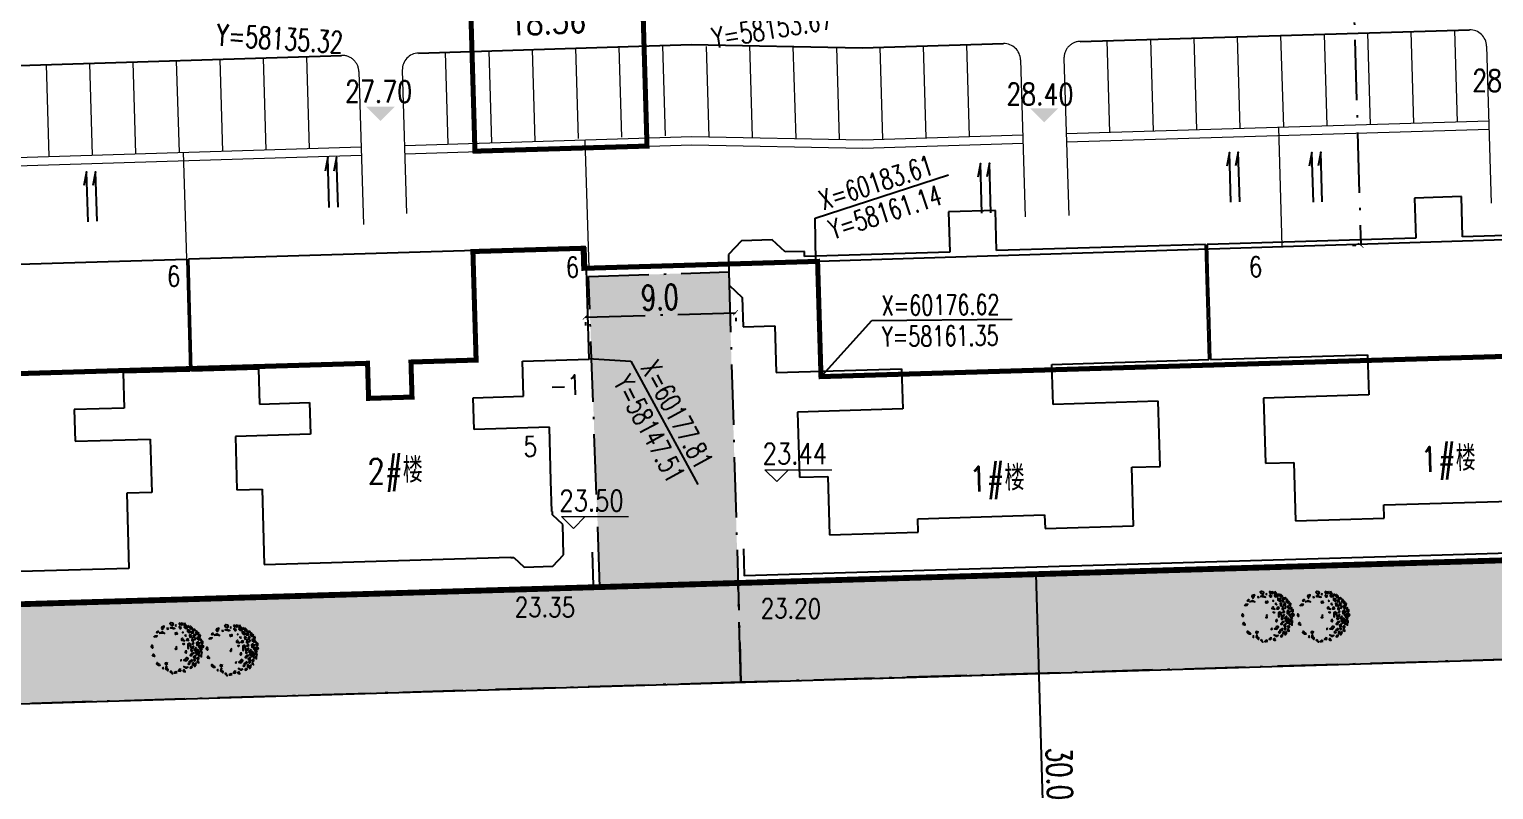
# Model space of a CAD drawing. Header units: inches. Extents: x 393 to 1582, y 246 to 1188.
# Drawn here: x 1078.1 to 1165.7, y 361.2 to 406.7 of the extents above; entities that cross this region are included whole.
import ezdxf

# ---------------------------------------------------------------- set-up
doc = ezdxf.new("R2010")
doc.units = ezdxf.units.IN
doc.header["$MEASUREMENT"] = 0
for name, pattern in [('ACAD_ISO10W100', [18.5, 12, -3, 0.5, -3]), ('DASH', [0.35, 0.25, -0.1]), ('DASHED2', [0.375, 0.25, -0.125]), ('DOTE', [2.42, 2, -0.2, 0.02, -0.2]), ('PHANTOM', [2.5, 1.25, -0.25, 0.25, -0.25, 0.25, -0.25])]:
    doc.linetypes.add(name, pattern=pattern)
for name, color, linetype in [('230', 2, 'Continuous'), ('buildcoor', 7, 'Continuous'), ('DIM', 4, 'Continuous'), ('drain', 4, 'Continuous'), ('ELEV', 1, 'Continuous'), ('GREEN', 64, 'Continuous'), ('hongzb', 5, 'Continuous'), ('JIAJU', 8, 'Continuous'), ('ROAD-TEXT', 4, 'Continuous'), ('roaddim', 2, 'Continuous'), ('公建', 4, 'Continuous'), ('外墙', 42, 'Continuous'), ('建筑层数', 7, 'Continuous'), ('红线', 1, 'PHANTOM'), ('车库边线', 4, 'DOTE')]:
    doc.layers.add(name, color=color, linetype=linetype)
for name, color, linetype, lineweight in [('buildelev', 2, 'Continuous', 20), ('parking', 30, 'Continuous', 18), ('ROAD', 1, 'Continuous', 25), ('ROAD-ZB', 4, 'Continuous', 15), ('walk', 2, 'Continuous', 18), ('围墙', 75, 'FENCELINE1', 15), ('建筑型号', 2, 'Continuous', 18), ('树', 84, 'Continuous', 15)]:
    doc.layers.add(name, color=color, linetype=linetype, lineweight=lineweight)
doc.styles.add('_HZTXT', font='txt.shx', dxfattribs={"width": 0.8, "bigfont": 'hztxt.shx'})
doc.styles.add('DIM_FONT', font='SIMPLEX.shx', dxfattribs={"width": 0.8})
doc.styles.add('HZ', font='simplex.shx', dxfattribs={"width": 0.7, "bigfont": 'hztxt.shx'})
doc.styles.add('RO', font='romans.shx', dxfattribs={"width": 0.8})
doc.linetypes.add('FENCELINE1', pattern='A,0.25,-0.1,[133,ltypeshp.shx,S=0.1,R=0,X=-0.1,Y=0],-0.1,1', length=1.45)
doc.dimstyles.new('NORMAL', dxfattribs={"dimtxt": 1.5, "dimasz": 0.3, "dimexe": 0.5, "dimexo": 0.3, "dimgap": 0.3, "dimtad": 1, "dimdec": 1, "dimzin": 1, "dimdsep": 46, "dimtxsty": 'HZ', "dimblk": 'ARCHTICK', "dimcen": 0, "dimclrt": 256, "dimadec": 0, "dimazin": 0, "dimtfac": 1, "dimtdec": 1, "dimtofl": 0, "dimtmove": 0, "dimatfit": 3, "dimldrblk": 'ARCHTICK', "dimfxl": 1, "dimtolj": 2, "dimtzin": 0, "dimarcsym": 0})
pattern_1 = [(0, (-57035.98, -59790.7877), (0, 2.0955), [1.524, -0.5715]), (90, (-57035.98, -59790.7877), (-2.0955, 1e-16), [1.524, -0.5715])]

# ---------------------------------------------------------------- blocks, each defined once
blk = doc.blocks.new('psss')
at = {"layer": 'drain', "ltscale": 3}
for points in [[(-2.979, 0.527), (0.007, 0.531), (-0.808, 0.714)], [(-2.967, -0.004), (0, 0), (-0.815, 0.183)]]:
    blk.add_lwpolyline(points, dxfattribs=at)
blk = doc.blocks.new('_ARCHTICK')
at = {"color": 0, "linetype": 'ByBlock', "const_width": 0.15}
blk.add_lwpolyline([(-0.5, -0.5), (0.5, 0.5)], dxfattribs=at)
blk = doc.blocks.new('*D194')
at = {"layer": 'DEFPOINTS', "color": 0, "ltscale": 0.3, "transparency": 16777216}
for p in [(1138.338, 374.107), (1138.338, 374.107), (1139.225, 344.12)]:
    blk.add_point(p, dxfattribs=at)
at = {"layer": 'roaddim', "color": 0, "lineweight": -2, "ltscale": 0.3, "transparency": 16777216}
for p, q in [((1139.225, 344.12), (1138.338, 374.107)), ((1138.638, 374.116), (1138.838, 374.122)), ((1139.525, 344.129), (1139.725, 344.135))]:
    blk.add_line(p, q, dxfattribs=at)
at = {"layer": 'roaddim', "color": 0, "lineweight": -2, "ltscale": 0.3, "transparency": 16777216, "xscale": 0.3, "yscale": 0.3, "zscale": 0.3}
for p, rotation in [((1138.338, 374.107), 91.69485046359448), ((1139.225, 344.12), 271.6948504635945)]:
    blk.add_blockref('_ARCHTICK', p, dxfattribs=dict(at, rotation=rotation))
at = {"layer": 'roaddim', "ltscale": 0.3, "transparency": 16777216, "insert": (1139.741, 362.168), "char_height": 1.5, "attachment_point": 5, "rotation": 271.69485, "style": 'HZ'}
blk.add_mtext('\\A2;30.0', dxfattribs=at)
blk = doc.blocks.new('*D235')
at = {"layer": 'DEFPOINTS', "color": 0, "linetype": 'ACAD_ISO10W100', "ltscale": 0.3, "transparency": 16777216}
for p in [(1111.357, 389.492, -0.937), (1120.353, 389.758, 0.937), (1120.353, 389.758)]:
    blk.add_point(p, dxfattribs=at)
at = {"layer": 'DIM', "color": 0, "linetype": 'ACAD_ISO10W100', "lineweight": -2, "ltscale": 0.3, "transparency": 16777216}
for p, q in [((1111.357, 389.492), (1120.353, 389.758)), ((1111.366, 389.192), (1111.372, 388.992)), ((1120.362, 389.458), (1120.368, 389.258))]:
    blk.add_line(p, q, dxfattribs=at)
at = {"layer": 'DIM', "color": 0, "linetype": 'ACAD_ISO10W100', "lineweight": -2, "ltscale": 0.3, "transparency": 16777216, "xscale": 0.3, "yscale": 0.3, "zscale": 0.3}
for p, rotation in [((1111.357, 389.492), 181.6948666663868), ((1120.353, 389.758), 1.694866666386841)]:
    blk.add_blockref('_ARCHTICK', p, dxfattribs=dict(at, rotation=rotation))
at = {"layer": 'DIM', "linetype": 'ACAD_ISO10W100', "ltscale": 0.3, "transparency": 16777216, "insert": (1115.824, 390.675), "char_height": 1.5, "attachment_point": 5, "rotation": 1.69487, "style": 'HZ'}
blk.add_mtext('\\A2;9.0', dxfattribs=at)
blk = doc.blocks.new('*D236')
at = {"layer": 'DEFPOINTS', "color": 0, "linetype": 'ACAD_ISO10W100', "ltscale": 0.3, "transparency": 16777216}
for p in [(1157.083, 417.179), (1157.775, 393.789, 0.937), (1157.775, 393.789)]:
    blk.add_point(p, dxfattribs=at)
at = {"layer": 'DIM', "color": 0, "linetype": 'ACAD_ISO10W100', "lineweight": -2, "ltscale": 0.3, "transparency": 16777216}
for p, q in [((1156.783, 417.17), (1156.583, 417.164)), ((1157.083, 417.179), (1157.775, 393.789)), ((1157.475, 393.781), (1157.275, 393.775))]:
    blk.add_line(p, q, dxfattribs=at)
at = {"layer": 'DIM', "color": 0, "linetype": 'ACAD_ISO10W100', "lineweight": -2, "ltscale": 0.3, "transparency": 16777216, "xscale": 0.3, "yscale": 0.3, "zscale": 0.3}
for p, rotation in [((1157.083, 417.179), 91.69486666634828), ((1157.775, 393.789), 271.6948666663483)]:
    blk.add_blockref('_ARCHTICK', p, dxfattribs=dict(at, rotation=rotation))
at = {"layer": 'DIM', "linetype": 'ACAD_ISO10W100', "ltscale": 0.3, "transparency": 16777216, "insert": (1158.36, 409.513), "char_height": 1.5, "attachment_point": 5, "rotation": 271.69487, "style": 'HZ'}
blk.add_mtext('\\A2;23.4', dxfattribs=at)
blk = doc.blocks.new('GPPMTR01')
at = {"color": 0, "linetype": 'ByBlock'}
for points in [[(-0.412, 0.305), (-0.364, 0.304), (-0.367, 0.328), (-0.343, 0.337), (-0.374, 0.364), (-0.382, 0.335)], [(-0.354, 0.404), (-0.335, 0.371), (-0.312, 0.378), (-0.293, 0.408)], [(-0.304, 0.31), (-0.343, 0.272), (-0.298, 0.279)], [(-0.298, 0.355), (-0.259, 0.362), (-0.24, 0.402), (-0.263, 0.4), (-0.275, 0.378)], [(-0.263, 0.454), (-0.27, 0.431), (-0.248, 0.431), (-0.243, 0.447)], [(-0.215, 0.443), (-0.218, 0.456), (-0.242, 0.475), (-0.199, 0.486), (-0.199, 0.449)], [(-0.215, 0.295), (-0.215, 0.276), (-0.206, 0.283)], [(-0.166, 0.433), (-0.207, 0.386), (-0.18, 0.371), (-0.137, 0.387), (-0.147, 0.409), (-0.165, 0.407)], [(-0.173, 0.469), (-0.151, 0.518), (-0.12, 0.516), (-0.128, 0.487), (-0.144, 0.498), (-0.151, 0.48), (-0.145, 0.47)], [(-0.123, 0.314), (-0.144, 0.295), (-0.135, 0.287), (-0.115, 0.295)], [(-0.127, 0.461), (-0.133, 0.429), (-0.111, 0.428), (-0.096, 0.459)], [(-0.106, 0.53), (-0.073, 0.496), (-0.058, 0.515), (-0.035, 0.504), (-0.038, 0.545), (-0.064, 0.53)], [(-0.079, 0.401), (-0.097, 0.371), (-0.064, 0.359), (-0.049, 0.371)], [(-0.032, 0.317), (-0.058, 0.295), (-0.043, 0.264), (-0.023, 0.291)], [(-0.038, 0.477), (-0.055, 0.454), (-0.043, 0.424), (-0.032, 0.439)], [(0.007, 0.443), (-0.026, 0.412), (-0.02, 0.382), (0.016, 0.352), (0.045, 0.367), (0.01, 0.386), (0.034, 0.42)], [(0.005, 0.559), (-0.005, 0.523), (0.016, 0.511), (0.051, 0.519)], [(0.01, 0.485), (0.042, 0.462), (0.084, 0.477), (0.066, 0.492), (0.042, 0.485)], [(0.045, 0.295), (0.042, 0.249), (0.105, 0.211), (0.119, 0.219), (0.069, 0.245), (0.096, 0.283)], [(0.084, 0.371), (0.072, 0.344), (0.081, 0.321), (0.084, 0.344)], [(0.105, 0.53), (0.084, 0.519), (0.099, 0.504), (0.114, 0.511)], [(0.158, 0.447), (0.096, 0.443), (0.105, 0.412), (0.146, 0.393), (0.155, 0.416), (0.14, 0.428)], [(0.128, 0.336), (0.137, 0.287), (0.114, 0.272), (0.146, 0.26), (0.158, 0.302)], [(0.131, 0.488), (0.137, 0.5), (0.134, 0.53), (0.173, 0.507), (0.146, 0.481)], [(0.179, 0.477), (0.229, 0.496), (0.25, 0.473), (0.223, 0.458), (0.22, 0.477), (0.202, 0.469), (0.199, 0.458)], [(0.205, 0.439), (0.179, 0.42), (0.194, 0.405), (0.226, 0.416)], [(0.199, 0.291), (0.179, 0.352), (0.211, 0.31)], [(0.214, 0.359), (0.274, 0.374), (0.291, 0.409), (0.282, 0.336), (0.247, 0.333)], [(0.268, 0.45), (0.253, 0.435), (0.241, 0.409), (0.274, 0.428)], [(0.25, 0.325), (0.241, 0.298), (0.312, 0.302), (0.282, 0.329)], [(0.315, 0.416), (0.306, 0.401), (0.318, 0.39), (0.348, 0.393)], [(0.321, 0.363), (0.306, 0.34), (0.327, 0.325), (0.356, 0.325), (0.327, 0.336)], [(0.351, 0.382), (0.348, 0.371), (0.368, 0.355), (0.392, 0.359)], [(0.386, 0.257), (0.368, 0.272), (0.365, 0.287), (0.377, 0.298), (0.401, 0.283)], [(-0.482, 0.014), (-0.506, 0.025), (-0.514, -0.024), (-0.506, -0.036), (-0.464, -0.036), (-0.47, -0.024), (-0.494, -0.017)], [(-0.482, 0.196), (-0.461, 0.207), (-0.432, 0.177), (-0.452, 0.154), (-0.494, 0.15), (-0.5, 0.177)], [(-0.446, 0.071), (-0.432, 0.055), (-0.414, 0.067)], [(-0.417, 0.109), (-0.411, 0.15), (-0.357, 0.188), (-0.369, 0.162)], [(-0.393, 0.241), (-0.408, 0.23), (-0.396, 0.226)], [(-0.283, 0.139), (-0.269, 0.181), (-0.239, 0.166), (-0.248, 0.139), (-0.263, 0.15)], [(-0.064, 0.207), (-0.085, 0.184), (-0.115, 0.203), (-0.115, 0.219), (-0.085, 0.207), (-0.052, 0.226)], [(-0.02, 0.033), (-0.035, 0.025), (-0.026, 0.017), (-0.014, 0.021)], [(-0.02, 0.188), (-0.008, 0.192), (0.001, 0.177), (-0.02, 0.169)], [(0.152, 0.162), (0.137, 0.139), (0.158, 0.12), (0.176, 0.128), (0.161, 0.143)], [(0.179, 0.272), (0.167, 0.245), (0.185, 0.238), (0.199, 0.253)], [(0.253, 0.268), (0.241, 0.226), (0.259, 0.177), (0.274, 0.203), (0.253, 0.219)], [(0.25, 0.086), (0.271, 0.063), (0.274, 0.021), (0.303, 0.052), (0.285, 0.109)], [(0.303, 0.268), (0.309, 0.219), (0.336, 0.215), (0.351, 0.234)], [(0.348, 0.173), (0.377, 0.128), (0.356, 0.097), (0.354, 0.128)], [(0.401, 0.207), (0.383, 0.219), (0.365, 0.211), (0.368, 0.196), (0.392, 0.192)], [(0.401, 0.078), (0.398, 0.063), (0.374, 0.067), (0.377, 0.09)], [(0.428, 0.025), (0.431, -0.021), (0.377, -0.043), (0.41, -0.013)], [(0.431, 0.26), (0.419, 0.245), (0.436, 0.23), (0.466, 0.249)], [(0.422, 0.166), (0.419, 0.135), (0.439, 0.12), (0.451, 0.139)], [(0.442, 0.203), (0.451, 0.169), (0.487, 0.139), (0.472, 0.181)], [(0.451, 0.074), (0.469, 0.052), (0.484, 0.063), (0.472, 0.093)], [(-0.467, -0.131), (-0.464, -0.157), (-0.482, -0.154), (-0.485, -0.127)], [(-0.437, -0.131), (-0.429, -0.066), (-0.381, -0.04), (-0.408, -0.078)], [(-0.42, -0.26), (-0.432, -0.218), (-0.411, -0.188), (-0.402, -0.214), (-0.411, -0.229)], [(0.17, -0.286), (0.137, -0.317), (0.149, -0.336), (0.176, -0.321)], [(0.256, -0.013), (0.241, -0.028), (0.253, -0.04)], [(0.407, -0.119), (0.389, -0.138), (0.398, -0.176), (0.419, -0.154)], [(0.416, -0.218), (0.389, -0.233), (0.392, -0.271), (0.407, -0.248)], [(0.436, -0.066), (0.442, -0.097), (0.466, -0.097), (0.481, -0.074), (0.46, -0.078)], [(-0.266, -0.366), (-0.304, -0.374), (-0.283, -0.4), (-0.251, -0.393)], [(-0.115, -0.473), (-0.138, -0.438), (-0.106, -0.438), (-0.085, -0.446)], [(0.072, -0.48), (0.042, -0.461), (0.06, -0.45), (0.066, -0.454), (0.096, -0.454), (0.096, -0.438), (0.125, -0.442), (0.114, -0.461)], [(0.188, -0.431), (0.211, -0.423), (0.188, -0.408)], [(0.205, -0.332), (0.199, -0.343), (0.235, -0.378), (0.294, -0.359), (0.274, -0.34), (0.235, -0.351)], [(0.327, -0.305), (0.333, -0.328), (0.389, -0.313)]]:
    blk.add_lwpolyline(points, close=True, dxfattribs=at)
blk.add_circle((0, 0), 0.01, dxfattribs=at)
blk = doc.blocks.new('A$C4417064F')
at = {"layer": 'GREEN', "xscale": 4.647578996463836, "yscale": 4.647578996463836, "zscale": 4.647578996463836, "rotation": 300.5404110418328}
blk.add_blockref('GPPMTR01', (0.8, 3.07), dxfattribs=at)

msp = doc.modelspace()

# ---------------------------------------------------------------- hatches: boundary and pattern name
at = {"layer": 'JIAJU', "linetype": 'ACAD_ISO10W100', "ltscale": 0.3}
h = msp.add_hatch(dxfattribs=at)
h.set_pattern_fill('ANGLE', color=0, scale=0.3, style=0)
h.set_pattern_definition(pattern_1)
h.paths.add_polyline_path([(968.682, 363.094), (968.503, 369.081), (1112.238, 373.335), (1111.559, 391.923), (1119.951, 392.199), (1120.68, 367.636)])
h = msp.add_hatch(dxfattribs=at)
h.set_pattern_fill('ANGLE', color=0, scale=0.3, style=0)
h.set_pattern_definition(pattern_1)
edge = h.paths.add_edge_path()
edge.add_line((1120.68, 367.636), (1120.502, 373.579))
edge.add_line((1120.502, 373.579), (1274.884, 378.147))
edge.add_arc((1267.105, 380.014), 8, 271.71144, 346.50426, ccw=False)
edge.add_line((1267.344, 372.018), (1120.68, 367.636))

# ---------------------------------------------------------------- linework, layer by layer
at = {"layer": '230', "color": 0, "ltscale": 0.3}
for points in [[(1120.831, 375.628), (1120.878, 374.029), (1265.015, 378.294), (1264.968, 379.893)], [(1111.832, 373.422), (968.795, 369.189)]]:
    msp.add_lwpolyline(points, dxfattribs=at)
at = {"layer": '230', "color": 0, "ltscale": 0.3, "elevation": -0.937}
msp.add_lwpolyline([(1111.773, 375.421), (1111.832, 373.422)], dxfattribs=at)
at = {"layer": 'buildcoor', "color": 0, "linetype": 'ACAD_ISO10W100', "ltscale": 0.3}
msp.add_line((1125.468, 385.931, 0.937), (1125.267, 392.728, 0.937), dxfattribs=at)
at = {"layer": 'buildcoor', "color": 0, "ltscale": 0.3}
for points in [[(1125.112, 395.41), (1133.098, 398.016)], [(1128.501, 389.285), (1136.901, 389.363)], [(1111.53, 387.019), (1114.089, 386.855)], [(1114.089, 386.855), (1118.107, 379.478)]]:
    msp.add_lwpolyline(points, dxfattribs=at)
at = {"layer": 'buildcoor', "color": 0, "ltscale": 0.3, "elevation": 0.937}
for points in [[(1125.164, 392.825), (1125.112, 395.41)], [(1125.371, 385.828), (1128.501, 389.285)]]:
    msp.add_lwpolyline(points, dxfattribs=at)
at = {"layer": 'buildelev', "color": 0}
for points in [[(1123.526, 380.361), (1122.817, 379.652), (1122.108, 380.361), (1126.108, 380.361)], [(1111.363, 377.551), (1110.654, 376.842), (1109.945, 377.551), (1113.945, 377.551)]]:
    msp.add_lwpolyline(points, dxfattribs=at)
at = {"layer": 'ELEV', "color": 0}
for points in [[(1098.256, 402.081), (1099.953, 402.081), (1099.105, 401.233)], [(1137.977, 401.997), (1139.674, 401.997), (1138.826, 401.149)], [(1108.418, 371.372), (1109.945, 371.372), (1109.182, 370.609)], [(1123.138, 371.298), (1124.665, 371.298), (1123.902, 370.534)]]:
    msp.add_solid(points, dxfattribs=at)
at = {"layer": 'hongzb', "color": 0, "linetype": 'DOTE', "ltscale": 0.2, "const_width": 0.35}
msp.add_lwpolyline([(595.956, 357.959), (937.324, 368.159, -0.000072), (937.333, 368.159), (1088.733, 372.639), (1388.503, 381.509)], format="xyb", dxfattribs=at)
at = {"layer": 'JIAJU', "color": 0, "linetype": 'ACAD_ISO10W100', "ltscale": 0.3}
msp.add_lwpolyline([(968.682, 363.094), (968.503, 369.081), (1112.238, 373.335), (1111.559, 391.923), (1119.951, 392.199), (1120.68, 367.636)], close=True, dxfattribs=at)
msp.add_lwpolyline([(1120.68, 367.636), (1120.502, 373.579), (1274.884, 378.147, -0.338446), (1267.344, 372.018)], format="xyb", close=True, dxfattribs=at)
at = {"layer": 'parking', "color": 0, "ltscale": 0.3}
for p, q in [((1163.371, 406.66), (1163.533, 401.163)), ((1121.195, 405.763), (1121.358, 400.265)), ((1134.182, 405.796), (1134.345, 400.299)), ((1142.58, 406.045), (1142.743, 400.547)), ((1145.179, 406.122), (1145.341, 400.624)), ((1147.778, 406.199), (1147.94, 400.701)), ((1150.376, 406.276), (1150.539, 400.778)), ((1152.975, 406.353), (1153.138, 400.855)), ((1155.574, 406.429), (1155.737, 400.932)), ((1158.173, 406.506), (1158.336, 401.009)), ((1160.772, 406.583), (1160.935, 401.086)), ((1089.489, 404.912), (1089.652, 399.414)), ((1092.088, 404.989), (1092.251, 399.491)), ((1094.687, 405.066), (1094.849, 399.568)), ((1102.982, 405.35), (1103.145, 399.852)), ((1105.581, 405.427), (1105.744, 399.929)), ((1108.18, 405.504), (1108.342, 400.006)), ((1110.779, 405.581), (1110.938, 400.183)), ((1113.377, 405.657), (1113.537, 400.26)), ((1115.976, 405.734), (1116.136, 400.337)), ((1118.596, 405.686), (1118.756, 400.288)), ((1123.791, 405.685), (1123.954, 400.188)), ((1126.387, 405.642), (1126.55, 400.144)), ((1128.985, 405.642), (1129.147, 400.145)), ((1131.584, 405.719), (1131.746, 400.222)), ((1079.094, 404.604), (1079.256, 399.107)), ((1081.693, 404.681), (1081.855, 399.183)), ((1084.291, 404.758), (1084.454, 399.26)), ((1086.89, 404.835), (1087.053, 399.337)), ((1165.433, 401.219), (1140.144, 400.47)), ((1076.659, 399.026), (1097.949, 399.69))]:
    msp.add_line(p, q, dxfattribs=at)
msp.add_lwpolyline([(1100.555, 399.771), (1117.739, 400.308), (1127.966, 400.11), (1137.544, 400.394)], dxfattribs=at)
at = {"layer": 'ROAD', "color": 0, "ltscale": 0.3}
for p, q in [((1140.98, 405.998), (1164.269, 406.687)), ((1101.382, 405.3), (1117.706, 405.81)), ((1117.706, 405.81), (1127.938, 405.612)), ((1127.938, 405.612), (1136.382, 405.862)), ((1077.493, 404.554), (1096.784, 405.156))]:
    msp.add_line(p, q, dxfattribs=at)
at = {"layer": 'ROAD', "color": 0}
for p, q in [((1127.847, 367.85), (1267.344, 372.018)), ((964.663, 362.974), (1139.699, 368.204))]:
    msp.add_line(p, q, dxfattribs=at)
at = {"layer": 'walk', "color": 0, "ltscale": 0.3}
for p, q in [((1137.411, 404.892), (1137.691, 395.496, 0.937)), ((1140.01, 404.968), (1140.29, 395.573, 0.937)), ((1165.299, 405.717), (1165.578, 396.321, 0.937)), ((1097.815, 404.187), (1098.087, 395.035)), ((1100.413, 404.271), (1100.669, 395.701))]:
    msp.add_line(p, q, dxfattribs=at)
at = {"layer": 'walk', "color": 0, "linetype": 'ACAD_ISO10W100', "ltscale": 0.3}
for centre, start, end in [((1164.299, 405.687), 1.70671, 91.69523), ((1136.411, 404.862), 1.70671, 91.69523), ((1141.009, 404.998), 91.69523, 181.70671), ((1096.815, 404.157), 1.70671, 91.78794), ((1101.413, 404.3), 91.78794, 181.70671)]:
    msp.add_arc(centre, 1, start, end, dxfattribs=at)
at = {"layer": '公建', "color": 0, "ltscale": 0.3, "elevation": 0.937}
msp.add_lwpolyline([(1120.266, 392.68), (1266.194, 397.298)], dxfattribs=at)
at = {"layer": '围墙', "color": 0, "ltscale": 0.2}
for p, q in [((1165.447, 400.719), (1140.158, 399.971)), ((1152.838, 400.846), (1153.049, 393.749)), ((1111.343, 400.108, -0.057), (1111.57, 392.422, 0.014)), ((1076.674, 398.526), (1097.964, 399.19)), ((1087.303, 399.358, -0.937), (1087.492, 393.009, -0.937))]:
    msp.add_line(p, q, dxfattribs=at)
msp.add_lwpolyline([(1100.571, 399.272), (1117.742, 399.808), (1127.969, 399.61), (1137.558, 399.894)], dxfattribs=at)
at = {"layer": '外墙', "color": 2, "ltscale": 0.1}
for p, q in [((1163.793, 396.702), (1160.994, 396.619)), ((1160.994, 396.619), (1161.066, 394.22)), ((1163.865, 394.303), (1163.793, 396.702)), ((1135.905, 395.869), (1133.107, 395.785)), ((1133.107, 395.785), (1133.178, 393.387)), ((1135.977, 393.47), (1135.905, 395.869)), ((1176.359, 394.676), (1163.865, 394.303)), ((1111.399, 393.67), (1087.609, 392.966)), ((1111.597, 386.973), (1111.399, 393.67)), ((1120.711, 394.065), (1119.927, 393.232)), ((1122.543, 394.119), (1120.711, 394.065)), ((1123.316, 393.392), (1122.543, 394.119)), ((1148.472, 393.843), (1135.977, 393.47)), ((1148.678, 386.946), (1148.472, 393.843)), ((1159.067, 394.16), (1148.572, 393.846)), ((1148.572, 393.846), (1148.618, 392.297)), ((1161.066, 394.22), (1159.067, 394.16)), ((1063.72, 392.259), (1087.509, 392.963)), ((1087.509, 392.963), (1087.707, 386.266)), ((1087.609, 392.966), (1087.807, 386.269)), ((1119.927, 393.232), (1119.982, 391.4)), ((1124.473, 393.427), (1123.316, 393.392)), ((1124.482, 393.127), (1124.473, 393.427)), ((1133.178, 393.387), (1124.482, 393.127)), ((1148.618, 392.297), (1148.64, 391.547)), ((1119.982, 391.4), (1120.754, 390.673)), ((1148.64, 391.547), (1148.691, 389.848)), ((1120.754, 390.673), (1120.806, 388.915)), ((1148.691, 389.848), (1148.778, 386.949)), ((1120.806, 388.915), (1122.706, 388.972)), ((1122.706, 388.972), (1122.789, 386.173)), ((1107.598, 386.855), (1111.597, 386.973)), ((1107.661, 384.756), (1107.598, 386.855)), ((1139.282, 386.666), (1148.678, 386.946)), ((1139.353, 384.267), (1139.282, 386.666)), ((1148.778, 386.949), (1158.173, 387.23)), ((1158.173, 387.23), (1158.245, 384.831)), ((1087.707, 386.266), (1083.709, 386.148)), ((1083.709, 386.148), (1083.771, 384.049)), ((1087.807, 386.269), (1091.805, 386.387)), ((1091.805, 386.387), (1091.867, 384.288)), ((1122.789, 386.173), (1130.286, 386.397)), ((1130.286, 386.397), (1130.357, 383.998)), ((1104.662, 384.667), (1107.661, 384.756)), ((1158.245, 384.831), (1151.948, 384.643)), ((1083.771, 384.049), (1080.772, 383.96)), ((1080.772, 383.96), (1080.829, 382.061)), ((1091.867, 384.288), (1094.866, 384.377)), ((1094.866, 384.377), (1094.922, 382.478)), ((1104.718, 382.768), (1104.662, 384.667)), ((1130.357, 383.998), (1124.06, 383.81)), ((1145.651, 384.455), (1139.353, 384.267)), ((1145.767, 380.557), (1145.651, 384.455)), ((1151.948, 384.643), (1152.064, 380.745)), ((1124.06, 383.81), (1124.177, 379.912)), ((1080.829, 382.061), (1085.327, 382.194)), ((1085.327, 382.194), (1085.421, 378.995)), ((1094.922, 382.478), (1090.424, 382.345)), ((1090.424, 382.345), (1090.519, 379.146)), ((1109.216, 382.901), (1104.718, 382.768)), ((1109.311, 379.702), (1109.216, 382.901)), ((1144.068, 380.506), (1145.767, 380.557)), ((1144.172, 377.007), (1144.068, 380.506)), ((1152.064, 380.745), (1153.764, 380.796)), ((1153.764, 380.796), (1153.868, 377.297)), ((1109.366, 377.85), (1109.311, 379.702)), ((1124.177, 379.912), (1125.876, 379.962)), ((1125.876, 379.962), (1125.981, 376.464)), ((1085.421, 378.995), (1083.922, 378.951)), ((1083.922, 378.951), (1084.055, 374.453)), ((1090.519, 379.146), (1092.018, 379.19)), ((1092.018, 379.19), (1092.151, 374.692)), ((1109.391, 377.851), (1109.366, 377.85)), ((1109.396, 377.655), (1109.391, 377.851)), ((1159.142, 378.255), (1166.738, 378.482)), ((1159.166, 377.455), (1159.142, 378.255)), ((1110.014, 377.073), (1109.396, 377.655)), ((1110.067, 375.27), (1110.014, 377.073)), ((1131.254, 377.422), (1138.851, 377.649)), ((1131.278, 376.622), (1131.254, 377.422)), ((1138.851, 377.649), (1138.875, 376.849)), ((1138.875, 376.849), (1144.172, 377.007)), ((1153.868, 377.297), (1159.166, 377.455)), ((1125.981, 376.464), (1131.278, 376.622)), ((1092.151, 374.692), (1106.897, 375.129)), ((1106.897, 375.129), (1106.898, 375.103)), ((1106.898, 375.103), (1107.094, 375.109)), ((1107.094, 375.109), (1107.711, 374.527)), ((1109.414, 374.577), (1110.067, 375.27)), ((1084.055, 374.453), (1068.262, 373.985)), ((1107.711, 374.527), (1109.414, 374.577))]:
    msp.add_line(p, q, dxfattribs=at)
at = {"layer": '红线', "color": 0, "linetype": 'DASH', "ltscale": 0.5, "const_width": 0.15}
msp.add_lwpolyline([(595.956, 357.959), (937.324, 368.159, -0.000072), (937.333, 368.159), (1088.733, 372.639), (1312.043, 379.247)], format="xyb", dxfattribs=at)
at = {"layer": '车库边线', "color": 0, "linetype": 'DASHED2', "ltscale": 0.5, "const_width": 0.3, "elevation": 0.937}
for points in [[(990.258, 501.782), (1053.155, 503.643), (1053.105, 505.347), (1054.779, 505.397), (1054.829, 503.693), (1101.634, 505.078), (1103.577, 439.406), (1106.076, 439.48), (1106.727, 417.49), (1098.73, 417.253), (1098.925, 410.656), (1104.423, 410.819), (1104.76, 399.424), (1115.056, 399.729), (1114.357, 423.518), (1111.832, 423.444), (1111.198, 445.585), (1113.697, 445.658), (1111.956, 504.483), (1155.437, 505.769), (1155.399, 507.044), (1157.148, 507.095), (1157.186, 505.821), (1217.91, 507.618)], [(1258.11, 389.855), (1125.468, 385.931), (1125.264, 392.828), (1111.27, 392.413), (1111.235, 393.613), (1104.638, 393.418), (1104.83, 386.921), (1100.932, 386.805), (1100.994, 384.706), (1098.395, 384.629), (1098.333, 386.728), (1077.042, 386.098)]]:
    msp.add_lwpolyline(points, dxfattribs=at)
at = {"layer": '车库边线', "color": 0, "linetype": 'DASHED2', "ltscale": 0.5, "elevation": 0.002}
for points in [[(990.258, 501.782), (1053.155, 503.643), (1053.105, 505.347), (1054.779, 505.397), (1054.829, 503.693), (1101.634, 505.078), (1103.577, 439.406), (1106.076, 439.48), (1106.727, 417.49), (1098.73, 417.253), (1098.925, 410.656), (1104.423, 410.819), (1104.76, 399.424), (1115.056, 399.729), (1114.357, 423.518), (1111.832, 423.444), (1111.198, 445.585), (1113.697, 445.658), (1111.956, 504.483), (1155.437, 505.769), (1155.399, 507.044), (1157.148, 507.095), (1157.186, 505.821), (1217.909, 507.618)], [(1258.11, 389.855), (1125.468, 385.931), (1125.264, 392.828), (1111.37, 392.416), (1111.335, 393.616), (1104.638, 393.418), (1104.83, 386.921), (1100.932, 386.805), (1100.994, 384.706), (1098.395, 384.629), (1098.333, 386.728), (1077.042, 386.098)]]:
    msp.add_lwpolyline(points, dxfattribs=at)

# ---------------------------------------------------------------- block references
at = {"layer": 'ROAD', "color": 0, "rotation": 91.62464345549249}
for p in [(1096.481, 399.047), (1150.437, 399.36), (1155.374, 399.36), (1082.055, 398.194), (1135.543, 398.702)]:
    msp.add_blockref('psss', p, dxfattribs=at)
at = {"layer": '树', "color": 0, "xscale": 0.6500000000014552, "yscale": 0.6500000000014552, "zscale": 0.65}
for p in [(1151.607, 369.526), (1154.929, 369.526), (1086.349, 367.64), (1089.633, 367.52)]:
    msp.add_blockref('A$C4417064F', p, dxfattribs=at)

# ---------------------------------------------------------------- texts
at = {"layer": 'buildcoor', "color": 0, "ltscale": 0.3, "style": 'HZ', "width": 0.7}
for s, rotation, p in [('X=60183.61', 18.07, (1125.589, 395.882)), ('Y=58161.14', 18.07, (1126.166, 394.113)), ('X=60176.62', 0.54, (1129.098, 389.59)), ('Y=58161.35', 0.54, (1129.116, 387.73)), ('X=60177.81', 298.57, (1114.64, 386.471)), ('Y=58147.51', 298.57, (1113.006, 385.582))]:
    msp.add_text(s, height=1.2, rotation=rotation, dxfattribs=at).set_placement(p)
at = {"layer": 'buildelev', "color": 0, "style": 'RO', "width": 0.8}
for s, p in [('23.44', (1121.972, 380.696)), ('23.50', (1109.809, 377.886))]:
    msp.add_text(s, height=1.25, dxfattribs=at).set_placement(p)
at = {"layer": 'ELEV', "color": 0, "style": 'DIM_FONT', "width": 0.8}
for s, height, p in [('28.40', 1.3, (1164.436, 403.01)), ('27.70', 1.3, (1096.983, 402.354)), ('28.40', 1.3, (1136.556, 402.199)), ('23.35', 1.17, (1107.139, 371.554)), ('23.20', 1.17, (1121.859, 371.48))]:
    msp.add_text(s, height=height, rotation=359.67116, dxfattribs=at).set_placement(p)
at = {"layer": 'ROAD-TEXT', "color": 0, "style": 'DIM_FONT', "width": 0.8}
msp.add_text('18.36', height=1.5, rotation=2.41704, dxfattribs=at).set_placement((1106.816, 406.346))
at = {"layer": 'ROAD-ZB', "color": 0, "linetype": 'ACAD_ISO10W100', "ltscale": 0.3, "style": 'HZ', "width": 0.7}
for s, height, rotation, p in [('Y=58153.67', 1.25, 9.52, (1119.071, 405.572)), ('Y=58135.32', 1.3, 356.48, (1089.27, 405.741))]:
    msp.add_text(s, height=height, rotation=rotation, dxfattribs=at).set_placement(p)
at = {"layer": '建筑型号', "color": 0, "style": '_HZTXT', "width": 0.8}
for s, p in [('2#楼', (1098.354, 379.505)), ('1#楼', (1161.364, 380.215)), ('1#楼', (1134.369, 379.04))]:
    msp.add_text(s, height=1.5, rotation=1.71144, dxfattribs=at).set_placement(p)
at = {"layer": '建筑层数', "color": 0, "style": 'DIM_FONT', "width": 0.8}
for s, p in [('6', (1110.196, 391.876)), ('6', (1151.076, 391.892)), ('6', (1086.335, 391.328)), ('-1', (1109.227, 384.788)), ('5', (1107.68, 381.129))]:
    msp.add_text(s, height=1.2, rotation=1.69492, dxfattribs=at).set_placement(p)

# ---------------------------------------------------------------- dimensions: what is measured, and where the dimension line sits
at = {"layer": 'DIM', "color": 0, "linetype": 'ACAD_ISO10W100', "ltscale": 0.3}
dim = msp.add_linear_dim(base=(1157.775, 393.789), p1=(1157.083, 417.179), p2=(1157.775, 393.789, 0.937), angle=271.69487, dimstyle='NORMAL', override={"dimzin": 0}, dxfattribs=at)
dim.commit()
dim.dimension.update_dxf_attribs({"geometry": '*D236', "text_midpoint": (1157.311, 409.482), "dimtype": 161})
dim = msp.add_aligned_dim(p1=(1111.357, 389.492, -0.937), p2=(1120.353, 389.758, 0.937), distance=0, dimstyle='NORMAL', override={"dimzin": 0}, dxfattribs=at)
dim.commit()
dim.dimension.update_dxf_attribs({"geometry": '*D235', "text_midpoint": (1115.824, 390.675)})
at = {"layer": 'roaddim', "color": 0, "ltscale": 0.3}
dim = msp.add_linear_dim(base=(1138.338, 374.107), p1=(1139.225, 344.12), p2=(1138.338, 374.107), angle=91.69485, dimstyle='NORMAL', override={"dimzin": 0}, dxfattribs=at)
dim.commit()
dim.dimension.update_dxf_attribs({"geometry": '*D194', "text_midpoint": (1138.692, 362.137), "dimtype": 161})

doc.saveas('drawing.dxf')
